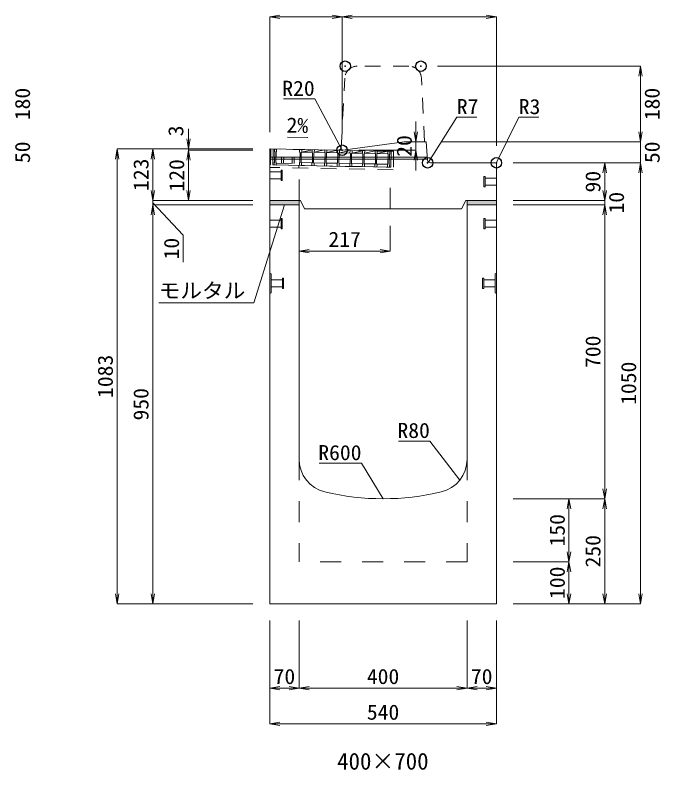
# Model space of a CAD drawing. Units: millimetres at full size. Extents: x -1809 to 57027, y -20349 to 17321.
# Drawn here: x 42942 to 44478, y 7218 to 9015 of the extents above; entities that cross this region are included whole.
import ezdxf
from ezdxf.enums import TextEntityAlignment as Align

# ---------------------------------------------------------------- set-up
doc = ezdxf.new("R2010")
doc.units = ezdxf.units.MM
doc.header["$LTSCALE"] = 50
doc.header["$PDMODE"] = 32
doc.header["$PDSIZE"] = 25
doc.linetypes.add('USER1', pattern=[2, 1, -1])
doc.linetypes.add('USER2', pattern=[1.35, 0.75, -0.6])
for name, color, linetype, lineweight in [('インサート', 3, 'USER2', 9), ('グレーチング', 7, 'USER2', 9), ('モルタル', 7, 'Continuous', 9), ('受枠', 3, 'USER2', 9), ('寸法線', 7, 'Continuous', 13), ('引出線', 4, 'Continuous', 13), ('本体', 2, 'Continuous', 13), ('目地', 132, 'Continuous', 9)]:
    doc.layers.add(name, color=color, linetype=linetype, lineweight=lineweight)
doc.layers.add('作業エリア', color=11, linetype='Continuous')
doc.layers.add('文字', color=7, linetype='Continuous')
doc.styles.add('ＭＳ 明朝', font='')
doc.styles.get('ＭＳ 明朝').set_extended_font_data('MS Mincho')

# ---------------------------------------------------------------- blocks, each defined once
blk = doc.blocks.new('open_arrow')
at = {"color": 0, "linetype": 'Continuous', "lineweight": -2}
blk.add_lwpolyline([(7.5, 1.25), (0, 0), (7.5, -1.25)], dxfattribs=at)

msp = doc.modelspace()

# ---------------------------------------------------------------- hatches: boundary and pattern name
at = {"layer": 'モルタル'}
for points in [[(43548.24, 8563.69), (43548.24, 8573.69), (43618.24, 8573.69), (43618.24, 8563.69)], [(44018.24, 8563.69), (44018.24, 8573.69), (44088.24, 8573.69), (44088.24, 8563.69)]]:
    msp.add_hatch(color=256, dxfattribs=at).paths.add_polyline_path(points)

# ---------------------------------------------------------------- linework, layer by layer
at = {"layer": 'インサート'}
for p, q in [((43578.24, 8646.19), (43575.24, 8646.19)), ((43575.24, 8646.19), (43575.24, 8621.19)), ((43578.24, 8621.19), (43578.24, 8646.19)), ((43548.24, 8642.19), (43575.24, 8642.19)), ((43548.24, 8642.19), (43548.24, 8625.19)), ((44058.24, 8631.19), (44061.24, 8631.19)), ((44058.24, 8606.19), (44058.24, 8631.19)), ((44061.24, 8631.19), (44061.24, 8606.19)), ((44088.24, 8627.19), (44061.24, 8627.19)), ((44088.24, 8627.19), (44088.24, 8610.19)), ((43548.24, 8625.19), (43575.24, 8625.19)), ((43575.24, 8621.19), (43578.24, 8621.19)), ((44088.24, 8610.19), (44061.24, 8610.19)), ((44061.24, 8606.19), (44058.24, 8606.19)), ((43548.24, 8527.19), (43575.24, 8527.19)), ((43548.24, 8527.19), (43548.24, 8510.19)), ((43578.24, 8531.19), (43575.24, 8531.19)), ((43575.24, 8531.19), (43575.24, 8506.19)), ((43578.24, 8506.19), (43578.24, 8531.19)), ((44058.24, 8531.19), (44061.24, 8531.19)), ((44058.24, 8506.19), (44058.24, 8531.19)), ((44061.24, 8531.19), (44061.24, 8506.19)), ((44088.24, 8527.19), (44061.24, 8527.19)), ((44088.24, 8527.19), (44088.24, 8510.19)), ((43548.24, 8510.19), (43575.24, 8510.19)), ((43575.24, 8506.19), (43578.24, 8506.19)), ((44061.24, 8506.19), (44058.24, 8506.19)), ((44088.24, 8510.19), (44061.24, 8510.19)), ((43551.44, 8385.19), (43578.44, 8385.19)), ((43551.44, 8385.19), (43551.44, 8368.19)), ((43581.44, 8389.19), (43578.44, 8389.19)), ((43578.44, 8389.19), (43578.44, 8364.19)), ((43581.44, 8364.19), (43581.44, 8389.19)), ((44055.04, 8389.19), (44058.04, 8389.19)), ((44055.04, 8364.19), (44055.04, 8389.19)), ((44058.04, 8389.19), (44058.04, 8364.19)), ((44085.04, 8385.19), (44058.04, 8385.19)), ((44085.04, 8385.19), (44085.04, 8368.19)), ((43551.44, 8368.19), (43578.44, 8368.19)), ((43578.44, 8364.19), (43581.44, 8364.19)), ((44058.04, 8364.19), (44055.04, 8364.19)), ((44085.04, 8368.19), (44058.04, 8368.19))]:
    msp.add_line(p, q, dxfattribs=at)
at = {"layer": 'グレーチング'}
for p, q in [((43559.53, 8696.47), (43559.41, 8690.47)), ((43559.41, 8690.47), (43560.39, 8689.46)), ((43834.48, 8691.15), (43559.53, 8696.47)), ((43560.39, 8689.46), (43559.93, 8665.46)), ((43563.39, 8689.4), (43562.93, 8665.4)), ((43564.41, 8690.38), (43563.39, 8689.4)), ((43564.53, 8696.38), (43564.41, 8690.38)), ((43619.52, 8695.31), (43619.4, 8689.31)), ((43619.4, 8689.31), (43620.38, 8688.29)), ((43620.38, 8688.29), (43619.92, 8664.3)), ((43623.38, 8688.24), (43622.92, 8664.24)), ((43624.4, 8689.22), (43623.38, 8688.24)), ((43624.52, 8695.22), (43624.4, 8689.22)), ((43624.4, 8689.22), (43649.51, 8694.73)), ((43624.4, 8689.22), (43649.4, 8688.73)), ((43649.51, 8694.73), (43649.4, 8688.73)), ((43649.4, 8688.73), (43650.38, 8687.71)), ((43650.38, 8687.71), (43649.91, 8663.72)), ((43653.38, 8687.66), (43652.91, 8663.66)), ((43654.39, 8688.64), (43653.38, 8687.66)), ((43654.51, 8694.64), (43654.39, 8688.64)), ((43654.39, 8688.64), (43679.51, 8694.15)), ((43654.39, 8688.64), (43679.39, 8688.15)), ((43679.51, 8694.15), (43679.39, 8688.15)), ((43679.39, 8688.15), (43680.37, 8687.13)), ((43680.37, 8687.13), (43679.91, 8663.14)), ((43683.37, 8687.08), (43682.91, 8663.08)), ((43684.39, 8688.06), (43683.37, 8687.08)), ((43684.51, 8694.05), (43684.39, 8688.06)), ((43684.39, 8688.06), (43709.5, 8693.57)), ((43684.39, 8688.06), (43709.38, 8687.57)), ((43709.5, 8693.57), (43709.38, 8687.57)), ((43709.38, 8687.57), (43710.36, 8686.55)), ((43710.36, 8686.55), (43709.9, 8662.56)), ((43713.36, 8686.49), (43712.9, 8662.5)), ((43714.38, 8687.48), (43713.36, 8686.49)), ((43714.5, 8693.47), (43714.38, 8687.48)), ((43714.38, 8687.48), (43739.49, 8692.99)), ((43714.38, 8687.48), (43739.38, 8686.99)), ((43739.49, 8692.99), (43739.38, 8686.99)), ((43739.38, 8686.99), (43740.36, 8685.97)), ((43740.36, 8685.97), (43739.89, 8661.98)), ((43743.36, 8685.91), (43742.89, 8661.92)), ((43744.38, 8686.89), (43743.36, 8685.91)), ((43744.49, 8692.89), (43744.38, 8686.89)), ((43744.38, 8686.89), (43769.49, 8692.41)), ((43744.38, 8686.89), (43769.37, 8686.41)), ((43769.49, 8692.41), (43769.37, 8686.41)), ((43769.37, 8686.41), (43770.35, 8685.39)), ((43770.35, 8685.39), (43769.89, 8661.4)), ((43773.35, 8685.33), (43772.89, 8661.34)), ((43774.37, 8686.31), (43773.35, 8685.33)), ((43774.49, 8692.31), (43774.37, 8686.31)), ((43774.37, 8686.31), (43799.48, 8691.83)), ((43774.37, 8686.31), (43799.37, 8685.83)), ((43799.48, 8691.83), (43799.37, 8685.83)), ((43799.37, 8685.83), (43800.35, 8684.81)), ((43800.35, 8684.81), (43799.88, 8660.82)), ((43803.35, 8684.75), (43802.88, 8660.76)), ((43804.37, 8685.73), (43803.35, 8684.75)), ((43804.48, 8691.73), (43804.37, 8685.73)), ((43804.37, 8685.73), (43829.48, 8691.25)), ((43804.37, 8685.73), (43829.36, 8685.25)), ((43829.48, 8691.25), (43829.36, 8685.25)), ((43829.36, 8685.25), (43830.34, 8684.23)), ((43830.34, 8684.23), (43829.88, 8660.24)), ((43833.34, 8684.17), (43832.88, 8660.18)), ((43834.36, 8685.15), (43833.34, 8684.17)), ((43834.48, 8691.15), (43834.36, 8685.15)), ((43558.79, 8658.48), (43558.91, 8664.48)), ((43558.91, 8664.48), (43559.93, 8665.46)), ((43563.91, 8664.38), (43562.93, 8665.4)), ((43563.79, 8658.38), (43563.91, 8664.38)), ((43576.67, 8677.64), (43576.38, 8662.64)), ((43576.67, 8677.64), (43606.66, 8677.06)), ((43581.67, 8677.54), (43581.38, 8662.54)), ((43601.66, 8677.15), (43601.37, 8662.16)), ((43606.66, 8677.06), (43606.37, 8662.06)), ((43618.78, 8657.32), (43618.9, 8663.32)), ((43618.9, 8663.32), (43619.92, 8664.3)), ((43622.92, 8664.24), (43649.91, 8663.72)), ((43623.9, 8663.22), (43622.92, 8664.24)), ((43623.78, 8657.22), (43623.9, 8663.22)), ((43648.89, 8662.74), (43649.91, 8663.72)), ((43653.89, 8662.64), (43652.91, 8663.66)), ((43652.91, 8663.66), (43679.91, 8663.14)), ((43678.89, 8662.16), (43679.91, 8663.14)), ((43683.89, 8662.06), (43682.91, 8663.08)), ((43682.91, 8663.08), (43709.9, 8662.56)), ((43833.74, 8653.16), (43558.79, 8658.48)), ((43563.88, 8662.88), (43618.87, 8661.82)), ((43648.78, 8656.74), (43648.89, 8662.74)), ((43653.78, 8656.64), (43653.89, 8662.64)), ((43678.77, 8656.16), (43678.89, 8662.16)), ((43683.77, 8656.06), (43683.89, 8662.06)), ((43708.76, 8655.58), (43708.88, 8661.58)), ((43708.88, 8661.58), (43709.9, 8662.56)), ((43713.88, 8661.48), (43712.9, 8662.5)), ((43712.9, 8662.5), (43739.89, 8661.98)), ((43713.76, 8655.48), (43713.88, 8661.48)), ((43738.76, 8655), (43738.88, 8661)), ((43738.88, 8661), (43739.89, 8661.98)), ((43743.87, 8660.9), (43742.89, 8661.92)), ((43742.89, 8661.92), (43769.89, 8661.4)), ((43743.76, 8654.9), (43743.87, 8660.9)), ((43768.75, 8654.42), (43768.87, 8660.42)), ((43768.87, 8660.42), (43769.89, 8661.4)), ((43773.87, 8660.32), (43772.89, 8661.34)), ((43772.89, 8661.34), (43799.88, 8660.82)), ((43773.75, 8654.32), (43773.87, 8660.32)), ((43798.75, 8653.84), (43798.86, 8659.84)), ((43798.86, 8659.84), (43799.88, 8660.82)), ((43802.88, 8660.76), (43829.88, 8660.24)), ((43803.86, 8659.74), (43802.88, 8660.76)), ((43803.75, 8653.74), (43803.86, 8659.74)), ((43828.74, 8653.26), (43828.86, 8659.25)), ((43828.86, 8659.25), (43829.88, 8660.24)), ((43833.86, 8659.16), (43832.88, 8660.18)), ((43833.74, 8653.16), (43833.86, 8659.16))]:
    msp.add_line(p, q, dxfattribs=at)
at = {"layer": 'モルタル'}
for points in [[(43618.24, 8573.69), (43548.24, 8573.69), (43548.24, 8563.69), (43618.24, 8563.69)], [(44088.24, 8573.69), (44018.24, 8573.69), (44018.24, 8563.69), (44088.24, 8563.69)]]:
    msp.add_lwpolyline(points, close=True, dxfattribs=at)
at = {"layer": '作業エリア'}
for p in [(43728.24, 8893.69), (43908.24, 8893.69), (43720.74, 8693.69), (43924.49, 8663.69), (44088.24, 8663.69)]:
    msp.add_point(p, dxfattribs=at)
at = {"layer": '受枠'}
for p, q in [((43550.53, 8696.65), (43549.68, 8652.66)), ((43843.48, 8690.98), (43550.53, 8696.65)), ((43556.53, 8696.53), (43555.79, 8658.54)), ((43837.48, 8691.09), (43836.74, 8653.1)), ((43843.48, 8690.98), (43842.62, 8646.99)), ((43842.62, 8646.99), (43549.68, 8652.66)), ((43555.79, 8658.54), (43836.74, 8653.1)), ((43617.78, 8657.34), (43617.67, 8651.34))]:
    msp.add_line(p, q, dxfattribs=at)
at = {"layer": '寸法線'}
for p, q in [((43720.74, 9011.37), (43548.24, 9011.37)), ((43548.24, 8736.69), (43548.24, 9011.37)), ((43720.74, 8733.69), (43720.74, 9011.37)), ((43720.74, 9011.37), (44088.24, 9011.37)), ((43720.74, 8733.69), (43720.74, 9011.37)), ((44088.24, 8703.69), (44088.24, 9011.37)), ((43948.24, 8893.69), (44431.18, 8893.69)), ((44431.18, 8713.69), (44431.18, 8893.69)), ((43896.63, 8645.69), (43896.63, 8761.69)), ((44431.18, 8761.69), (44431.18, 8615.69)), ((43354.46, 8744.69), (43354.46, 8645.69)), ((43896.63, 8713.69), (43908.74, 8713.69)), ((43957.24, 8713.69), (44431.18, 8713.69)), ((43957.24, 8713.69), (44431.18, 8713.69)), ((43184.46, 8696.69), (43184.46, 7613.69)), ((43508.24, 8696.69), (43184.46, 8696.69)), ((43269.46, 8696.69), (43269.46, 8573.69)), ((43508.24, 8696.69), (43269.46, 8696.69)), ((43508.24, 8696.69), (43354.46, 8696.69)), ((43508.24, 8693.69), (43354.46, 8693.69)), ((43354.46, 8693.69), (43354.46, 8573.69)), ((43508.24, 8693.69), (43354.46, 8693.69)), ((43760.74, 8693.69), (43896.63, 8693.69)), ((44128.24, 8663.69), (44346.18, 8663.69)), ((44128.24, 8663.69), (44431.18, 8663.69)), ((44128.24, 8663.69), (44431.18, 8663.69)), ((44346.18, 8663.69), (44346.18, 8573.69)), ((44431.18, 7613.69), (44431.18, 8663.69)), ((43269.46, 8621.69), (43269.46, 8515.69)), ((44346.18, 8621.69), (44346.18, 8515.69)), ((43508.24, 8573.69), (43269.46, 8573.69)), ((43508.24, 8573.69), (43269.46, 8573.69)), ((43508.24, 8573.69), (43354.46, 8573.69)), ((44128.24, 8573.69), (44331.18, 8573.69)), ((44128.24, 8573.69), (44346.18, 8573.69)), ((43269.46, 8568.69), (43342.14, 8491.36)), ((43508.24, 8563.69), (43269.46, 8563.69)), ((43269.46, 8563.69), (43269.46, 7613.69)), ((43508.24, 8563.69), (43269.46, 8563.69)), ((44128.24, 8563.69), (44331.18, 8563.69)), ((44128.24, 8563.69), (44346.18, 8563.69)), ((44346.18, 8563.69), (44346.18, 7863.69)), ((43835.24, 8513.69), (43835.24, 8453.46)), ((43342.14, 8491.36), (43342.14, 8427.34)), ((43835.24, 8453.46), (43618.24, 8453.46)), ((44128.24, 7863.69), (44346.18, 7863.69)), ((44128.24, 7863.69), (44261.18, 7863.69)), ((44128.24, 7863.69), (44346.18, 7863.69)), ((44261.18, 7863.69), (44261.18, 7713.69)), ((44346.18, 7613.69), (44346.18, 7863.69)), ((44128.24, 7713.69), (44261.18, 7713.69)), ((44128.24, 7713.69), (44261.18, 7713.69)), ((44261.18, 7713.69), (44261.18, 7613.69)), ((43508.24, 7613.69), (43184.46, 7613.69)), ((43508.24, 7613.69), (43269.46, 7613.69)), ((44128.24, 7613.69), (44261.18, 7613.69)), ((44128.24, 7613.69), (44346.18, 7613.69)), ((44128.24, 7613.69), (44431.18, 7613.69)), ((43548.24, 7573.69), (43548.24, 7412.54)), ((43548.24, 7573.69), (43548.24, 7327.54)), ((43618.24, 7573.69), (43618.24, 7412.54)), ((43618.24, 7573.69), (43618.24, 7412.54)), ((44018.24, 7573.69), (44018.24, 7412.54)), ((44018.24, 7573.69), (44018.24, 7412.54)), ((44088.24, 7573.69), (44088.24, 7412.54)), ((44088.24, 7573.69), (44088.24, 7327.54)), ((43548.24, 7412.54), (43618.24, 7412.54)), ((43618.24, 7412.54), (44018.24, 7412.54)), ((44018.24, 7412.54), (44088.24, 7412.54)), ((43548.24, 7327.54), (44088.24, 7327.54))]:
    msp.add_line(p, q, dxfattribs=at)
at = {"layer": '引出線'}
for points in [[(43720.74, 8693.74), (43655.34, 8815.81), (43580.67, 8815.81)], [(43926.22, 8665.56), (43993.97, 8772.33), (44041.9, 8772.33)], [(44087.36, 8662.81), (44141.52, 8772.33), (44189.25, 8772.33)], [(43639.27, 8723.88), (43590.53, 8724.86), (43639.27, 8723.88)], [(43583.24, 8563.69), (43510.16, 8330.28), (43284.24, 8330.28)], [(44001, 7908.11), (43929.74, 8001.22), (43855.07, 8001.22)], [(43818.24, 7863.69), (43766.88, 7948.44), (43665.87, 7948.44)]]:
    msp.add_lwpolyline(points, dxfattribs=at)
at = {"layer": '本体', "linetype": 'USER2', "lineweight": 9}
for p, q in [((43879.7, 8893.69), (43756.78, 8893.69)), ((43718.57, 8700.34), (43726.82, 8865.19)), ((43917.24, 8713.69), (43909.67, 8865.19))]:
    msp.add_line(p, q, dxfattribs=at)
at = {"layer": '本体'}
for p, q in [((43868.74, 8713.69), (43722.07, 8693.87)), ((43920.74, 8713.69), (43868.74, 8713.69)), ((43924.01, 8670.17), (43920.74, 8713.69)), ((43548.24, 8573.69), (43548.24, 8696.69)), ((43703.24, 8693.69), (43548.24, 8696.69)), ((43703.24, 8693.69), (43719.4, 8693.69)), ((44085.24, 8663.69), (43930.99, 8663.69)), ((44088.24, 8573.69), (44088.24, 8660.69)), ((43621.24, 8573.69), (43548.24, 8573.69)), ((43621.24, 8573.69), (43631.24, 8553.69)), ((44015.24, 8573.69), (44005.24, 8553.69)), ((44088.24, 8573.69), (44015.24, 8573.69)), ((43548.24, 7613.69), (43548.24, 8563.69)), ((43548.24, 8563.69), (43618.24, 8563.69)), ((43618.24, 7957.73), (43618.24, 8563.69)), ((44018.24, 8563.69), (44018.24, 7957.73)), ((44018.24, 8563.69), (44088.24, 8563.69)), ((44088.24, 8563.69), (44088.24, 7613.69)), ((44005.24, 8553.69), (43631.24, 8553.69)), ((44088.24, 7613.69), (43548.24, 7613.69))]:
    msp.add_line(p, q, dxfattribs=at)
at = {"layer": '本体', "linetype": 'USER1'}
for p, q in [((43618.24, 8573.69), (43618.24, 8657.33)), ((43835.24, 8553.69), (43835.24, 8653.13))]:
    msp.add_line(p, q, dxfattribs=at)
at = {"layer": '本体', "lineweight": 9}
for p, q in [((43548.24, 8401.19), (43551.44, 8399.19)), ((43551.44, 8399.19), (43551.44, 8354.19)), ((44088.24, 8401.19), (44085.04, 8399.19)), ((44085.04, 8399.19), (44085.04, 8354.19)), ((43551.44, 8354.19), (43548.24, 8352.19)), ((44085.04, 8354.19), (44088.24, 8352.19))]:
    msp.add_line(p, q, dxfattribs=at)
at = {"layer": '本体', "linetype": 'USER1', "lineweight": 15}
for p, q in [((43618.24, 7957.73), (43618.24, 7713.69)), ((44018.24, 7957.73), (44018.24, 7713.69)), ((44018.24, 7713.69), (43618.24, 7713.69))]:
    msp.add_line(p, q, dxfattribs=at)
at = {"layer": '本体', "linetype": 'USER2', "lineweight": 9}
for centre, radius, start, end in [((43756.78, 8863.69), 30, 90, 177.13759), ((43879.7, 8863.69), 30, 2.86241, 90), ((43711.58, 8700.69), 7, 270, 357.13759)]:
    msp.add_arc(centre, radius, start, end, dxfattribs=at)
at = {"layer": '本体'}
for centre, radius, start, end in [((43719.4, 8713.69), 20, 270, 277.69605), ((43930.99, 8670.69), 7, 184.28915, 270), ((44085.24, 8660.69), 3, 0, 90), ((43698.24, 7957.73), 80, 180, 256.65764), ((43938.24, 7957.73), 80, 283.34236, 0), ((43818.24, 8463.69), 600, 256.65764, 283.34236)]:
    msp.add_arc(centre, radius, start, end, dxfattribs=at)
at = {"layer": '目地'}
for p, q in [((43548.24, 8676.69), (43923.52, 8676.69)), ((43548.24, 8672.69), (43923.82, 8672.69))]:
    msp.add_line(p, q, dxfattribs=at)

# ---------------------------------------------------------------- block references
at = {"layer": '寸法線', "xscale": 3.2, "yscale": 3.2}
for p in [(43548.24, 9011.37), (43720.74, 9011.37), (43618.24, 8453.46), (43548.24, 7412.54), (43618.24, 7412.54), (44018.24, 7412.54), (43548.24, 7327.54)]:
    msp.add_blockref('open_arrow', p, dxfattribs=at)
for p, rotation in [((43720.74, 9011.37), 180), ((44088.24, 9011.37), 180), ((44431.18, 8893.69), 270), ((43896.63, 8713.69), 90), ((44431.18, 8713.69), 90), ((44431.18, 8713.69), 90), ((43354.46, 8696.69), 90), ((43184.46, 8696.69), 270), ((43269.46, 8696.69), 270), ((43354.46, 8693.69), 270), ((43354.46, 8693.69), 270), ((43896.63, 8693.69), 270), ((44346.18, 8663.69), 270), ((44431.18, 8663.69), 270), ((44431.18, 8663.69), 270), ((43269.46, 8573.69), 90), ((43269.46, 8573.69), 90), ((43354.46, 8573.69), 90), ((44346.18, 8573.69), 90), ((44346.18, 8573.69), 90), ((43269.46, 8563.69), 270), ((43269.46, 8563.69), 270), ((44346.18, 8563.69), 270), ((44346.18, 8563.69), 270), ((43835.24, 8453.46), 180), ((44346.18, 7863.69), 90), ((44261.18, 7863.69), 270), ((44346.18, 7863.69), 270), ((44261.18, 7713.69), 90), ((44261.18, 7713.69), 270), ((43184.46, 7613.69), 90), ((43269.46, 7613.69), 90), ((44261.18, 7613.69), 90), ((44346.18, 7613.69), 90), ((44431.18, 7613.69), 90), ((43618.24, 7412.54), 180), ((44018.24, 7412.54), 180), ((44088.24, 7412.54), 180), ((44088.24, 7327.54), 180)]:
    msp.add_blockref('open_arrow', p, dxfattribs=dict(at, rotation=rotation))
at = {"layer": '引出線', "xscale": 0.16, "yscale": 0.16}
for p, rotation in [((43639.27, 8723.88), 178.9), ((43720.74, 8693.74), 118.2), ((43926.22, 8665.56), 57.6), ((44087.36, 8662.81), 63.7), ((43583.24, 8563.69), 252.6), ((44001, 7908.11), 127.4), ((43818.24, 7863.69), 121.2)]:
    msp.add_blockref('open_arrow', p, dxfattribs=dict(at, rotation=rotation))

# ---------------------------------------------------------------- texts
at = {"layer": '寸法線', "style": 'ＭＳ 明朝', "width": 1.05}
for s, p in [('180', (42959.18, 8803.69)), ('180', (44459.18, 8803.69)), ('3', (43324.46, 8739.7)), ('20', (43868.63, 8703.69)), ('50', (42959.18, 8688.69)), ('50', (44459.18, 8688.69)), ('123', (43241.46, 8635.19)), ('120', (43326.46, 8633.69)), ('90', (44318.18, 8618.69)), ('10', (44374.18, 8568.69)), ('10', (43314.14, 8459.35)), ('700', (44318.18, 8213.69)), ('1083', (43156.46, 8155.19)), ('1050', (44403.18, 8138.69)), ('950', (43241.46, 8088.69)), ('150', (44233.18, 7788.69)), ('250', (44318.18, 7738.69)), ('100', (44233.18, 7663.69))]:
    msp.add_text(s, height=36.03, rotation=90, dxfattribs=at).set_placement(p, align=Align.MIDDLE_CENTER)
for s, p in [('217', (43726.74, 8481.46)), ('70', (43583.24, 7440.54)), ('400', (43818.24, 7440.54)), ('70', (44053.24, 7440.54)), ('540', (43818.24, 7355.54))]:
    msp.add_text(s, height=36.03, dxfattribs=at).set_placement(p, align=Align.MIDDLE_CENTER)
at = {"layer": '引出線', "style": 'ＭＳ 明朝', "width": 1.05}
for s, p in [('R20', (43655.34, 8859.01)), ('モルタル', (43490.16, 8377.39)), ('R80', (43929.74, 8044.42)), ('R600', (43766.88, 7991.64))]:
    msp.add_text(s, height=36.03, dxfattribs=at).set_placement(p, align=Align.TOP_RIGHT)
for s, p in [('R7', (43993.97, 8815.53)), ('R3', (44141.52, 8815.53))]:
    msp.add_text(s, height=36.03, dxfattribs=at).set_placement(p, align=Align.TOP_LEFT)
msp.add_text('2%', height=36.03, rotation=358.854, dxfattribs=at).set_placement((43640.21, 8770.78), align=Align.TOP_RIGHT)
at = {"layer": '文字', "style": 'ＭＳ 明朝'}
msp.add_text('400×700', height=40.03, dxfattribs=at).set_placement((43817.76, 7238.72), align=Align.MIDDLE_CENTER)

doc.saveas('drawing.dxf')
